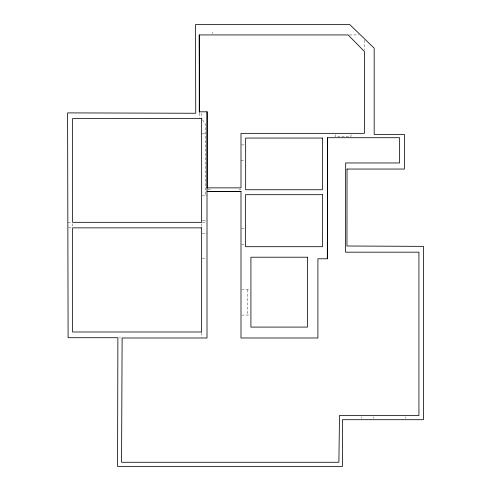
<?xml version="1.0" encoding="UTF-8"?>
<svg xmlns="http://www.w3.org/2000/svg" width="491" height="491" viewBox="0 0 491 491"><rect width="100%" height="100%" fill="white"/><g stroke="black" fill="none" stroke-linecap="round" stroke-linejoin="round"><path stroke-width="0.37" stroke-dasharray="2.46 1.84" d="M349.574 34.929L359.038 34.929M202.286 133.349L205.484 133.349M241.627 144.913L245.003 144.913M240.995 160.735L245.003 160.735M207.834 189.526L210.504 189.526M238.982 189.526L240.995 189.526M202.286 195.258L207.006 195.258M202.286 220.569L206.238 220.569M67.85 222.319L71.925 222.319M202.286 222.319L205.484 222.319L205.484 220.569M68.537 227.855L71.925 227.855M241.627 228.751L244.156 228.751M202.28 233.225L207.006 233.225M241.627 244.573L244.156 244.573M202.28 258.536L206.275 258.536M241.744 289.764L249.655 289.764M241.744 315.075L249.655 315.075M119.301 337.814L120.706 337.9M202.501 119.804L205.484 124.241L205.484 195.258M405.21 416.92L405.21 418.314M373.577 416.92L373.577 418.314M364.414 40.219L364.414 50.002M361.327 416.92L361.327 418.314M350.985 134.614L350.985 136.516L335.169 136.516L335.169 134.614M247.759 289.764L247.759 315.075M212.689 32.118L212.689 33.523M201.648 113.298L201.648 117.791M201.648 223.706L201.648 227.161M201.648 332.738L201.648 337.243M199.26 113.169L199.26 117.772M72.6 223.706L72.6 227.855"/><path stroke-width="0.74" d="M207.006 111.801L207.006 337.992L122.118 337.992L121.572 462.27L338.888 462.27L339.49 415.527L418.927 415.527L418.927 252.171L345.437 252.171L345.682 162.957L399.576 162.957L399.576 137.713L327.503 137.713L327.337 258.788L317.904 258.788L317.904 337.992L240.995 337.992L240.995 191.484L207.006 191.484L240.995 191.527M327.503 236.656L327.337 258.788L327.503 137.713M199.26 112.402L199.26 34.929L348.119 34.929L364.414 51.506L364.414 133.349L240.995 133.349L240.995 187.869L207.006 187.869M201.672 118.54L72.6 118.54L72.6 222.319L201.648 222.319L201.648 118.54M199.26 34.929L199.524 111.801L207.165 111.801L207.165 187.869M347.045 169.045L346.965 246.009L423.395 246.359L423.395 419.707L342.362 419.707L342.473 466.45L117.57 466.45L117.889 337.722L68.102 337.722L67.605 112.893L195.756 113.255L195.51 24.55L349.745 24.55L374.173 48.143L374.173 134.479L404.424 134.479L404.357 169.045L347.045 169.045M322.415 138.051L245.666 138.051L245.666 189.747L322.415 189.747L322.415 138.051M322.452 194.688L245.494 194.688L245.494 246.703L322.452 246.703L322.452 194.688M201.648 227.855L72.6 227.855L72.6 331.99L201.648 331.99L201.648 227.855M307.501 257.204L250.919 257.204L250.919 327.086L307.501 327.086L307.501 257.204"/></g></svg>
